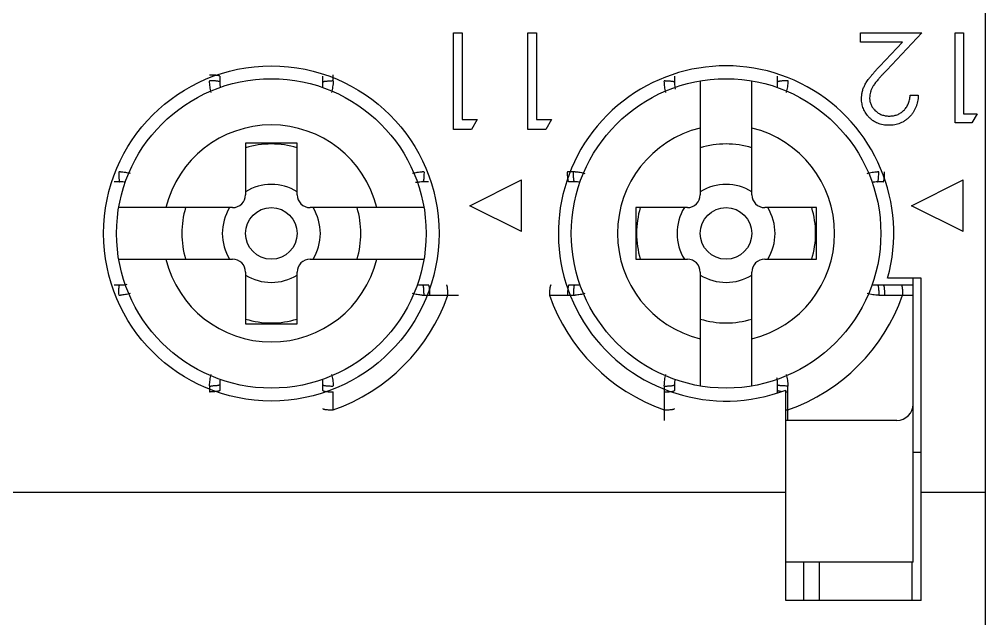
# Model space of a CAD drawing. Header units: millimetres. Extents: x 16.5 to 45.7, y 6.5 to 81.6.
# Drawn here: x 30.71 to 45.7, y 56.51 to 65.81 of the extents above; entities that cross this region are included whole.
import ezdxf

# ---------------------------------------------------------------- set-up
doc = ezdxf.new("R2010")
doc.units = ezdxf.units.MM
doc.header["$LTSCALE"] = 5.713779
doc.layers.get('0').update_dxf_attribs({"linetype": 'CONTINUOUS'})

msp = doc.modelspace()

# ---------------------------------------------------------------- linework, layer by layer
at = {"color": 7}
for p, q in [((45.696, 7.241), (45.696, 78.351)), ((37.445, 64.104), (37.445, 65.604)), ((37.445, 65.604), (37.579, 65.604)), ((37.579, 65.604), (37.579, 64.257)), ((38.598, 64.104), (38.598, 65.604)), ((38.598, 65.604), (38.733, 65.604)), ((38.733, 65.604), (38.733, 64.257)), ((43.754, 65.46), (43.754, 65.604)), ((43.754, 65.604), (44.705, 65.604)), ((44.705, 65.604), (44.162, 65.024)), ((45.225, 64.204), (45.225, 65.604)), ((45.225, 65.604), (45.351, 65.604)), ((45.351, 65.604), (45.351, 64.347)), ((44.405, 65.46), (43.754, 65.46)), ((44.055, 65.086), (44.405, 65.46)), ((33.821, 64.928), (33.821, 64.841)), ((35.421, 64.841), (35.421, 64.928)), ((40.871, 64.928), (40.871, 64.841)), ((42.471, 64.841), (42.471, 64.928)), ((41.271, 64.857), (41.271, 63.091)), ((42.071, 63.091), (42.071, 64.857)), ((42.629, 64.857), (42.629, 64.866)), ((44.525, 64.634), (44.651, 64.634)), ((45.351, 64.347), (45.566, 64.347)), ((45.566, 64.347), (45.484, 64.204)), ((37.579, 64.257), (37.81, 64.257)), ((37.81, 64.257), (37.722, 64.104)), ((38.733, 64.257), (38.964, 64.257)), ((38.964, 64.257), (38.876, 64.104)), ((45.484, 64.204), (45.225, 64.204)), ((37.722, 64.104), (37.445, 64.104)), ((38.876, 64.104), (38.598, 64.104)), ((34.221, 63.891), (34.221, 63.091)), ((35.021, 63.891), (34.221, 63.891)), ((35.021, 63.091), (35.021, 63.891)), ((32.271, 63.291), (32.185, 63.291)), ((37.058, 63.291), (36.971, 63.291)), ((37.7, 62.921), (38.5, 63.321)), ((38.5, 62.521), (38.5, 63.321)), ((39.321, 63.291), (39.235, 63.291)), ((44.108, 63.291), (44.021, 63.291)), ((44.546, 62.921), (45.346, 63.321)), ((45.346, 62.521), (45.346, 63.321)), ((34.021, 62.891), (32.255, 62.891)), ((36.988, 62.891), (35.221, 62.891)), ((38.5, 62.521), (37.7, 62.921)), ((40.271, 62.891), (40.271, 62.091)), ((41.071, 62.891), (40.271, 62.891)), ((43.071, 62.891), (42.271, 62.891)), ((43.071, 62.091), (43.071, 62.891)), ((45.346, 62.521), (44.546, 62.921)), ((32.255, 62.091), (34.021, 62.091)), ((35.221, 62.091), (36.988, 62.091)), ((40.271, 62.091), (41.071, 62.091)), ((42.271, 62.091), (43.071, 62.091)), ((34.221, 61.891), (34.221, 61.091)), ((35.021, 61.091), (35.021, 61.891)), ((41.271, 61.891), (41.271, 60.125)), ((42.071, 60.125), (42.071, 61.891)), ((44.696, 61.796), (44.177, 61.796)), ((44.571, 57.391), (44.571, 61.796)), ((44.696, 56.796), (44.696, 61.796)), ((32.185, 61.691), (32.271, 61.691)), ((36.971, 61.691), (37.058, 61.691)), ((39.235, 61.691), (39.321, 61.691)), ((44.021, 61.691), (44.571, 61.691)), ((37.079, 61.533), (37.359, 61.534)), ((37.359, 61.534), (37.521, 61.532)), ((38.934, 61.534), (39.214, 61.533)), ((44.129, 61.533), (44.409, 61.534)), ((44.409, 61.534), (44.571, 61.532)), ((34.221, 61.091), (35.021, 61.091)), ((33.821, 60.141), (33.821, 60.054)), ((35.421, 60.054), (35.421, 60.141)), ((40.871, 60.141), (40.871, 60.054)), ((42.471, 60.022), (42.471, 60.141)), ((35.579, 59.754), (35.579, 60.034)), ((40.713, 60.034), (40.714, 59.754)), ((42.596, 56.796), (42.596, 60.061)), ((42.629, 59.754), (42.629, 60.034)), ((40.714, 59.754), (40.712, 59.591)), ((42.63, 59.591), (42.629, 59.754)), ((44.321, 59.591), (42.596, 59.591)), ((44.571, 59.096), (44.696, 59.096)), ((42.596, 58.471), (19.604, 58.471)), ((45.696, 58.471), (44.696, 58.471)), ((44.571, 57.391), (42.596, 57.391)), ((42.871, 57.391), (42.871, 56.796)), ((43.116, 57.391), (43.116, 56.796)), ((44.556, 56.796), (44.556, 57.391)), ((44.696, 56.796), (42.596, 56.796))]:
    msp.add_line(p, q, dxfattribs=at)
for centre, radius in [((34.621, 62.491), 2.6), ((34.621, 62.491), 2.4), ((41.671, 62.491), 2.4), ((34.621, 62.491), 0.4), ((41.671, 62.491), 0.4)]:
    msp.add_circle(centre, radius, dxfattribs=at)
for centre, radius, start, end in [((41.671, 62.491), 2.6, 344.4959, 290.8406), ((29.509, 64.931), 6.07, 359.3079, 0.1655), ((33.688, 63.776), 1.082, 90.8458, 91.2879), ((34.248, 64.858), 0.585, 180.0449, 180.3292), ((33.688, 63.795), 1.063, 90.6182, 90.8456), ((34.422, 64.841), 0.6, 180.0077, 188.7377), ((34.821, 64.841), 0.6, 351.2586, 359.996), ((35.555, 63.775), 1.082, 88.7163, 89.6457), ((34.986, 64.859), 0.593, 359.4421, 359.8642), ((40.738, 63.776), 1.081, 90.8456, 91.288), ((41.298, 64.858), 0.585, 180.0449, 180.3292), ((40.738, 63.795), 1.063, 90.617, 90.8456), ((41.472, 64.841), 0.6, 180.0077, 188.6683), ((41.471, 64.841), 0.599, 188.6683, 190.8215), ((41.871, 64.841), 0.6, 351.328, 359.996), ((42.605, 63.776), 1.081, 88.712, 89.1544), ((34.621, 62.491), 1.683, 13.7495, 166.2505), ((41.671, 62.491), 1.683, 103.7495, 256.2505), ((41.671, 62.491), 1.683, 283.7495, 76.2505), ((34.621, 62.491), 1.388, 73.2468, 106.7532), ((41.671, 62.491), 1.388, 73.2468, 106.7532), ((32.253, 62.842), 0.606, 87.2333, 89.8523), ((36.988, 62.849), 0.599, 90.0571, 92.6625), ((39.231, 57.379), 6.07, 89.3079, 90.1655), ((40.297, 63.441), 1.083, 179.5723, 180), ((40.386, 63.424), 1.082, 178.7121, 179.1542), ((39.303, 62.842), 0.606, 87.2333, 89.8523), ((44.038, 62.854), 0.595, 90.0514, 91.9768), ((42.956, 63.424), 1.082, 0.8458, 1.2879), ((42.992, 63.425), 1.046, 358.695, 0.8628), ((32.271, 62.691), 0.6, 81.328, 89.996), ((34.621, 62.491), 0.76, 58.2326, 121.7674), ((36.971, 62.692), 0.599, 98.6683, 100.8215), ((36.971, 62.69), 0.6, 90.0077, 98.6683), ((39.321, 62.691), 0.6, 81.328, 89.996), ((41.671, 62.491), 0.76, 58.2326, 121.7674), ((44.021, 62.69), 0.6, 90.0077, 98.7377), ((34.021, 63.091), 0.2, 270, 360), ((35.221, 63.091), 0.2, 180, 270), ((41.071, 63.091), 0.2, 270, 360), ((42.271, 63.091), 0.2, 180, 270), ((34.621, 62.491), 1.388, 163.2468, 196.7532), ((34.621, 62.491), 0.76, 148.2326, 211.7674), ((34.621, 62.491), 0.76, 328.2326, 31.7674), ((34.621, 62.491), 1.388, 343.2468, 16.7532), ((41.671, 62.491), 1.388, 163.2468, 196.7532), ((41.671, 62.491), 0.76, 148.2326, 211.7674), ((41.671, 62.491), 0.76, 328.2326, 31.7674), ((41.671, 62.491), 1.388, 343.2468, 16.7532), ((34.621, 62.491), 1.683, 193.7495, 346.2505), ((34.021, 61.891), 0.2, 0, 90), ((35.221, 61.891), 0.2, 90, 180), ((41.071, 61.891), 0.2, 0, 90), ((42.271, 61.891), 0.2, 90, 180), ((34.621, 62.491), 0.76, 238.2326, 301.7674), ((41.671, 62.491), 0.76, 238.2326, 301.7674), ((32.271, 62.291), 0.6, 270.0077, 278.6683), ((32.271, 62.29), 0.599, 278.6683, 280.8215), ((36.971, 62.291), 0.6, 261.328, 269.996), ((39.321, 62.291), 0.6, 270.0077, 278.6683), ((44.021, 62.291), 0.6, 261.2586, 269.996), ((32.254, 62.133), 0.599, 270.0571, 272.6625), ((34.621, 62.491), 2.9, 289.276, 340.724), ((36.989, 62.14), 0.606, 267.2333, 269.8523), ((37.061, 67.603), 6.07, 269.3079, 270.1655), ((35.997, 61.541), 1.082, 359.5722, 0.0002), ((36.29, 61.541), 1.069, 359.6063, 0.0001), ((40.003, 61.541), 1.069, 180, 180.3936), ((41.671, 62.491), 2.9, 199.276, 250.724), ((40.297, 61.541), 1.083, 180, 180.4277), ((39.231, 67.603), 6.07, 269.8345, 270.6921), ((40.386, 61.558), 1.082, 180.8458, 181.2879), ((39.304, 62.133), 0.599, 270.0571, 272.6625), ((41.671, 62.491), 2.9, 289.276, 340.724), ((44.111, 67.603), 6.07, 269.3079, 270.1655), ((43.046, 61.541), 1.083, 359.5723, 0), ((43.34, 61.541), 1.069, 359.6064, 0), ((34.621, 62.491), 1.388, 253.2468, 286.7532), ((41.671, 62.491), 1.388, 253.2468, 286.7532), ((34.421, 60.141), 0.6, 171.328, 179.996), ((34.821, 60.141), 0.6, 0.0077, 8.6683), ((41.471, 60.141), 0.6, 171.328, 179.996), ((41.872, 60.141), 0.599, 8.6683, 10.8215), ((41.871, 60.141), 0.6, 0.0077, 8.6683), ((39.733, 60.051), 6.07, 179.3079, 180.1655), ((34.256, 60.123), 0.593, 179.4421, 179.8642), ((33.688, 61.206), 1.082, 268.7121, 269.1542), ((33.688, 61.195), 1.071, 269.1556, 269.6867), ((35.555, 61.187), 1.063, 270.6182, 270.8456), ((35.555, 61.206), 1.082, 270.8458, 271.2879), ((34.994, 60.124), 0.585, 0.0449, 0.3292), ((46.783, 60.051), 6.07, 179.3079, 180.1655), ((41.306, 60.123), 0.593, 179.4421, 179.8642), ((40.738, 61.201), 1.077, 268.7138, 269.6533), ((36.559, 60.051), 6.07, 359.8345, 0.6921), ((33.671, 61.116), 1.083, 269.5723, 270), ((35.571, 61.116), 1.083, 270, 270.4277), ((40.721, 61.116), 1.082, 269.5722, 270.0002), ((42.621, 61.115), 1.081, 268.6246, 270.4244), ((44.321, 59.841), 0.25, 270, 360), ((35.571, 60.823), 1.069, 270, 270.3936), ((40.721, 60.822), 1.069, 269.6063, 270.0001), ((42.621, 60.821), 1.067, 268.605, 270.3904)]:
    msp.add_arc(centre, radius, start, end, dxfattribs=at)
for points, knots in [([(43.772, 64.584), (43.772, 64.603), (43.774, 64.642), (43.785, 64.699), (43.803, 64.754), (43.825, 64.798), (43.846, 64.834), (43.866, 64.863), (43.889, 64.895), (43.916, 64.929), (43.945, 64.965), (43.979, 65.003), (44.016, 65.044), (44.041, 65.072), (44.055, 65.086)], [0, 0, 0, 0, 0.098702, 0.195672, 0.292422, 0.391343, 0.444462, 0.504229, 0.570352, 0.642546, 0.722288, 0.807921, 0.90047, 1, 1, 1, 1]), ([(44.162, 65.024), (44.149, 65.01), (44.123, 64.984), (44.087, 64.945), (44.055, 64.909), (44.026, 64.876), (44.002, 64.846), (43.98, 64.818), (43.962, 64.793), (43.943, 64.764), (43.925, 64.729), (43.909, 64.685), (43.899, 64.64), (43.898, 64.61), (43.897, 64.595)], [0, 0, 0, 0, 0.110803, 0.212829, 0.306101, 0.390647, 0.466924, 0.534481, 0.593587, 0.644557, 0.7362, 0.825024, 0.911986, 1, 1, 1, 1]), ([(33.821, 64.928), (33.821, 64.929), (33.819, 64.931), (33.817, 64.933), (33.814, 64.934), (33.81, 64.936), (33.803, 64.938), (33.795, 64.939), (33.785, 64.941), (33.77, 64.943), (33.748, 64.946), (33.72, 64.947), (33.692, 64.948), (33.673, 64.948), (33.663, 64.948)], [0, 0, 0, 0, 0.029105, 0.040479, 0.053884, 0.087342, 0.130249, 0.182364, 0.243152, 0.312037, 0.470367, 0.645824, 0.82589, 1, 1, 1, 1]), ([(33.689, 64.678), (33.685, 64.692), (33.678, 64.721), (33.667, 64.78), (33.664, 64.825), (33.664, 64.855)], [0, 0, 0, 0, 0.249971, 0.500162, 1, 1, 1, 1]), ([(33.821, 64.841), (33.821, 64.842), (33.819, 64.843), (33.817, 64.845), (33.813, 64.846), (33.805, 64.849), (33.792, 64.851), (33.774, 64.854), (33.752, 64.856), (33.728, 64.857), (33.702, 64.858), (33.685, 64.858), (33.676, 64.858)], [0, 0, 0, 0, 0.016142, 0.038277, 0.067391, 0.10414, 0.201533, 0.328471, 0.48049, 0.649269, 0.825341, 1, 1, 1, 1]), ([(35.421, 64.841), (35.422, 64.842), (35.423, 64.843), (35.426, 64.844), (35.43, 64.846), (35.437, 64.848), (35.449, 64.851), (35.467, 64.853), (35.488, 64.855), (35.511, 64.857), (35.536, 64.858), (35.553, 64.858), (35.561, 64.858)], [0, 0, 0, 0, 0.016237, 0.038352, 0.067295, 0.103695, 0.20011, 0.325914, 0.476846, 0.64561, 0.822844, 1, 1, 1, 1]), ([(35.579, 64.853), (35.579, 64.824), (35.575, 64.779), (35.564, 64.721), (35.558, 64.692), (35.554, 64.678)], [0, 0, 0, 0, 0.499851, 0.750032, 1, 1, 1, 1]), ([(40.739, 64.678), (40.735, 64.692), (40.728, 64.721), (40.717, 64.78), (40.714, 64.825), (40.714, 64.855)], [0, 0, 0, 0, 0.249971, 0.500162, 1, 1, 1, 1]), ([(40.726, 64.858), (40.735, 64.858), (40.752, 64.858), (40.778, 64.857), (40.802, 64.856), (40.824, 64.854), (40.842, 64.851), (40.855, 64.849), (40.863, 64.846), (40.867, 64.845), (40.869, 64.843), (40.871, 64.842), (40.871, 64.841)], [0, 0, 0, 0, 0.17467, 0.350748, 0.519527, 0.671541, 0.798474, 0.895862, 0.932609, 0.961723, 0.983858, 1, 1, 1, 1]), ([(42.621, 64.858), (42.612, 64.858), (42.594, 64.858), (42.568, 64.857), (42.543, 64.856), (42.52, 64.854), (42.501, 64.851), (42.488, 64.849), (42.48, 64.846), (42.476, 64.845), (42.473, 64.843), (42.472, 64.842), (42.471, 64.841)], [0, 0, 0, 0, 0.17237, 0.347429, 0.516253, 0.669109, 0.797112, 0.895405, 0.932461, 0.961744, 0.983922, 1, 1, 1, 1]), ([(42.629, 64.857), (42.629, 64.827), (42.625, 64.782), (42.615, 64.723), (42.608, 64.694), (42.604, 64.679)], [0, 0, 0, 0, 0.499821, 0.750017, 1, 1, 1, 1]), ([(44.194, 64.168), (44.179, 64.168), (44.149, 64.169), (44.105, 64.175), (44.063, 64.184), (44.023, 64.198), (43.986, 64.216), (43.951, 64.237), (43.918, 64.262), (43.888, 64.291), (43.861, 64.323), (43.837, 64.356), (43.817, 64.39), (43.8, 64.426), (43.788, 64.464), (43.778, 64.503), (43.773, 64.543), (43.772, 64.57), (43.772, 64.584)], [0, 0, 0, 0, 0.069475, 0.136517, 0.200789, 0.26383, 0.325735, 0.387291, 0.449509, 0.512968, 0.576275, 0.63758, 0.697903, 0.757172, 0.816599, 0.876653, 0.93729, 1, 1, 1, 1]), ([(43.897, 64.595), (43.897, 64.586), (43.898, 64.567), (43.902, 64.539), (43.909, 64.512), (43.919, 64.487), (43.931, 64.462), (43.947, 64.439), (43.964, 64.416), (43.985, 64.395), (44.008, 64.375), (44.031, 64.358), (44.057, 64.344), (44.083, 64.332), (44.111, 64.323), (44.14, 64.316), (44.17, 64.312), (44.19, 64.312), (44.201, 64.311)], [0, 0, 0, 0, 0.061965, 0.122122, 0.180988, 0.239933, 0.299906, 0.359989, 0.421776, 0.486576, 0.551535, 0.615018, 0.677259, 0.73973, 0.80305, 0.866495, 0.931973, 1, 1, 1, 1]), ([(44.651, 64.634), (44.65, 64.618), (44.649, 64.585), (44.641, 64.537), (44.63, 64.492), (44.615, 64.448), (44.596, 64.407), (44.573, 64.369), (44.547, 64.332), (44.516, 64.299), (44.483, 64.268), (44.447, 64.241), (44.41, 64.218), (44.37, 64.2), (44.329, 64.186), (44.286, 64.175), (44.241, 64.169), (44.21, 64.168), (44.194, 64.168)], [0, 0, 0, 0, 0.068791, 0.135103, 0.198979, 0.261904, 0.323495, 0.385195, 0.446969, 0.509765, 0.572251, 0.633405, 0.693251, 0.752583, 0.812579, 0.873275, 0.93555, 1, 1, 1, 1]), ([(44.201, 64.311), (44.212, 64.312), (44.233, 64.312), (44.265, 64.316), (44.295, 64.323), (44.324, 64.332), (44.351, 64.344), (44.377, 64.359), (44.402, 64.376), (44.425, 64.396), (44.446, 64.418), (44.464, 64.443), (44.48, 64.469), (44.495, 64.498), (44.506, 64.529), (44.515, 64.562), (44.522, 64.598), (44.524, 64.622), (44.525, 64.634)], [0, 0, 0, 0, 0.064439, 0.126547, 0.186887, 0.245878, 0.304041, 0.362191, 0.420976, 0.48066, 0.5406, 0.600689, 0.661936, 0.724443, 0.789038, 0.856314, 0.926352, 1, 1, 1, 1]), ([(32.255, 63.44), (32.255, 63.435), (32.254, 63.413), (32.255, 63.391), (32.256, 63.374)], [0, 0, 0, 0, 0.246958, 1, 1, 1, 1]), ([(32.283, 63.448), (32.308, 63.447), (32.359, 63.441), (32.408, 63.43), (32.433, 63.424)], [0, 0, 0, 0, 0.500063, 1, 1, 1, 1]), ([(36.81, 63.424), (36.834, 63.43), (36.884, 63.441), (36.935, 63.447), (36.961, 63.448)], [0, 0, 0, 0, 0.499938, 1, 1, 1, 1]), ([(36.988, 63.449), (36.988, 63.436), (36.988, 63.411), (36.987, 63.386), (36.987, 63.374)], [0, 0, 0, 0, 0.496269, 1, 1, 1, 1]), ([(39.235, 63.291), (39.233, 63.291), (39.231, 63.293), (39.23, 63.295), (39.229, 63.298), (39.227, 63.302), (39.225, 63.308), (39.223, 63.316), (39.222, 63.324), (39.219, 63.339), (39.217, 63.359), (39.215, 63.386), (39.214, 63.413), (39.214, 63.432), (39.214, 63.441)], [0, 0, 0, 0, 0.029119, 0.040324, 0.053488, 0.086237, 0.128149, 0.179081, 0.238614, 0.306287, 0.462818, 0.638191, 0.820757, 1, 1, 1, 1]), ([(39.306, 63.374), (39.306, 63.379), (39.305, 63.402), (39.304, 63.424), (39.305, 63.44)], [0, 0, 0, 0, 0.248031, 1, 1, 1, 1]), ([(39.333, 63.448), (39.358, 63.447), (39.409, 63.441), (39.459, 63.43), (39.484, 63.423)], [0, 0, 0, 0, 0.500068, 1, 1, 1, 1]), ([(43.858, 63.423), (43.884, 63.431), (43.937, 63.442), (43.991, 63.447), (44.018, 63.448)], [0, 0, 0, 0, 0.499967, 1, 1, 1, 1]), ([(44.021, 63.291), (44.022, 63.291), (44.023, 63.292), (44.025, 63.296), (44.027, 63.302), (44.03, 63.312), (44.032, 63.325), (44.034, 63.341), (44.037, 63.367), (44.037, 63.387), (44.038, 63.401)], [0, 0, 0, 0, 0.017114, 0.039446, 0.102777, 0.194192, 0.313863, 0.459195, 0.626482, 1, 1, 1, 1]), ([(44.108, 63.291), (44.109, 63.291), (44.111, 63.293), (44.113, 63.295), (44.114, 63.298), (44.116, 63.303), (44.118, 63.309), (44.12, 63.317), (44.121, 63.327), (44.124, 63.343), (44.126, 63.364), (44.128, 63.392), (44.129, 63.42), (44.129, 63.44), (44.129, 63.449)], [0, 0, 0, 0, 0.029105, 0.040479, 0.053884, 0.087342, 0.130249, 0.182364, 0.243152, 0.312037, 0.470367, 0.645824, 0.82589, 1, 1, 1, 1]), ([(32.256, 63.374), (32.256, 63.363), (32.258, 63.347), (32.26, 63.328), (32.262, 63.316), (32.264, 63.306), (32.266, 63.299), (32.268, 63.294), (32.27, 63.292), (32.271, 63.291)], [0, 0, 0, 0, 0.384811, 0.549452, 0.690703, 0.806391, 0.895075, 0.958394, 1, 1, 1, 1]), ([(36.987, 63.374), (36.986, 63.363), (36.985, 63.347), (36.983, 63.328), (36.981, 63.316), (36.979, 63.306), (36.976, 63.299), (36.974, 63.294), (36.972, 63.292), (36.971, 63.291)], [0, 0, 0, 0, 0.384783, 0.549334, 0.690689, 0.806398, 0.895025, 0.958364, 1, 1, 1, 1]), ([(39.321, 63.291), (39.32, 63.292), (39.318, 63.294), (39.316, 63.299), (39.314, 63.306), (39.312, 63.316), (39.31, 63.328), (39.308, 63.347), (39.306, 63.363), (39.306, 63.374)], [0, 0, 0, 0, 0.041614, 0.104935, 0.193615, 0.309295, 0.450537, 0.615171, 1, 1, 1, 1]), ([(32.255, 61.542), (32.255, 61.547), (32.254, 61.569), (32.255, 61.591), (32.256, 61.608)], [0, 0, 0, 0, 0.246978, 1, 1, 1, 1]), ([(32.256, 61.608), (32.256, 61.619), (32.258, 61.635), (32.26, 61.654), (32.262, 61.666), (32.264, 61.675), (32.266, 61.683), (32.268, 61.688), (32.27, 61.69), (32.271, 61.691)], [0, 0, 0, 0, 0.384852, 0.549477, 0.690709, 0.806378, 0.895053, 0.958377, 1, 1, 1, 1]), ([(36.987, 61.608), (36.986, 61.619), (36.985, 61.634), (36.983, 61.654), (36.981, 61.666), (36.979, 61.675), (36.976, 61.683), (36.974, 61.688), (36.972, 61.69), (36.971, 61.691)], [0, 0, 0, 0, 0.384741, 0.549308, 0.690682, 0.806411, 0.895049, 0.958382, 1, 1, 1, 1]), ([(36.988, 61.533), (36.988, 61.546), (36.988, 61.57), (36.987, 61.595), (36.987, 61.608)], [0, 0, 0, 0, 0.496225, 1, 1, 1, 1]), ([(37.079, 61.541), (37.079, 61.55), (37.078, 61.569), (37.077, 61.596), (37.075, 61.623), (37.073, 61.643), (37.071, 61.657), (37.069, 61.666), (37.068, 61.674), (37.066, 61.68), (37.064, 61.684), (37.063, 61.687), (37.061, 61.689), (37.059, 61.691), (37.058, 61.691)], [0, 0, 0, 0, 0.179243, 0.361809, 0.537181, 0.693713, 0.761386, 0.820919, 0.871851, 0.913763, 0.946512, 0.959676, 0.970881, 1, 1, 1, 1]), ([(37.359, 61.541), (37.359, 61.55), (37.358, 61.569), (37.357, 61.596), (37.355, 61.623), (37.353, 61.643), (37.351, 61.657), (37.349, 61.666), (37.347, 61.674), (37.346, 61.68), (37.344, 61.684), (37.343, 61.687), (37.341, 61.689), (37.339, 61.691), (37.338, 61.691)], [0, 0, 0, 0, 0.178977, 0.361328, 0.53657, 0.693063, 0.760754, 0.820325, 0.871312, 0.913295, 0.946129, 0.959341, 0.9706, 1, 1, 1, 1]), ([(38.955, 61.691), (38.953, 61.691), (38.952, 61.689), (38.95, 61.687), (38.949, 61.684), (38.947, 61.68), (38.945, 61.674), (38.943, 61.666), (38.942, 61.657), (38.939, 61.643), (38.937, 61.623), (38.935, 61.596), (38.934, 61.569), (38.934, 61.55), (38.934, 61.541)], [0, 0, 0, 0, 0.0294, 0.040659, 0.053871, 0.086705, 0.128688, 0.179675, 0.239246, 0.306937, 0.46343, 0.638672, 0.821023, 1, 1, 1, 1]), ([(39.235, 61.691), (39.233, 61.691), (39.231, 61.689), (39.23, 61.687), (39.229, 61.684), (39.227, 61.68), (39.225, 61.674), (39.223, 61.666), (39.222, 61.657), (39.219, 61.643), (39.217, 61.623), (39.215, 61.596), (39.214, 61.569), (39.214, 61.55), (39.214, 61.541)], [0, 0, 0, 0, 0.029119, 0.040324, 0.053488, 0.086237, 0.128149, 0.179081, 0.238614, 0.306287, 0.462818, 0.638191, 0.820757, 1, 1, 1, 1]), ([(39.306, 61.608), (39.306, 61.603), (39.305, 61.58), (39.304, 61.558), (39.305, 61.542)], [0, 0, 0, 0, 0.247989, 1, 1, 1, 1]), ([(39.321, 61.691), (39.32, 61.69), (39.318, 61.688), (39.316, 61.683), (39.314, 61.675), (39.312, 61.666), (39.31, 61.654), (39.308, 61.635), (39.306, 61.619), (39.306, 61.608)], [0, 0, 0, 0, 0.04163, 0.104956, 0.193627, 0.309289, 0.450513, 0.615132, 1, 1, 1, 1]), ([(44.021, 61.691), (44.022, 61.69), (44.023, 61.689), (44.025, 61.686), (44.027, 61.681), (44.029, 61.673), (44.032, 61.659), (44.035, 61.638), (44.037, 61.614), (44.038, 61.588), (44.038, 61.56), (44.038, 61.542), (44.038, 61.533)], [0, 0, 0, 0, 0.015986, 0.038299, 0.06797, 0.105676, 0.205943, 0.336172, 0.490649, 0.65955, 0.832351, 1, 1, 1, 1]), ([(44.108, 61.691), (44.109, 61.691), (44.111, 61.689), (44.113, 61.687), (44.114, 61.684), (44.116, 61.68), (44.118, 61.674), (44.119, 61.666), (44.121, 61.657), (44.123, 61.643), (44.125, 61.623), (44.127, 61.596), (44.128, 61.569), (44.129, 61.55), (44.129, 61.541)], [0, 0, 0, 0, 0.029119, 0.040324, 0.053488, 0.086237, 0.128149, 0.179081, 0.238614, 0.306287, 0.462818, 0.638191, 0.820757, 1, 1, 1, 1]), ([(44.388, 61.691), (44.389, 61.691), (44.391, 61.689), (44.393, 61.687), (44.394, 61.684), (44.396, 61.68), (44.397, 61.674), (44.399, 61.666), (44.401, 61.657), (44.403, 61.643), (44.405, 61.623), (44.407, 61.596), (44.408, 61.569), (44.409, 61.55), (44.409, 61.541)], [0, 0, 0, 0, 0.0294, 0.040659, 0.053871, 0.086705, 0.128688, 0.179675, 0.239246, 0.306937, 0.463431, 0.638672, 0.821023, 1, 1, 1, 1]), ([(32.434, 61.558), (32.409, 61.552), (32.359, 61.541), (32.308, 61.535), (32.282, 61.534)], [0, 0, 0, 0, 0.499934, 1, 1, 1, 1]), ([(36.96, 61.534), (36.934, 61.535), (36.883, 61.541), (36.833, 61.552), (36.809, 61.558)], [0, 0, 0, 0, 0.500068, 1, 1, 1, 1]), ([(39.484, 61.558), (39.459, 61.552), (39.409, 61.541), (39.358, 61.535), (39.332, 61.534)], [0, 0, 0, 0, 0.499934, 1, 1, 1, 1]), ([(44.038, 61.533), (44.007, 61.533), (43.962, 61.537), (43.902, 61.547), (43.873, 61.555), (43.858, 61.558)], [0, 0, 0, 0, 0.499824, 0.75002, 1, 1, 1, 1]), ([(33.664, 60.129), (33.664, 60.158), (33.668, 60.203), (33.678, 60.261), (33.685, 60.289), (33.689, 60.304)], [0, 0, 0, 0, 0.49985, 0.750032, 1, 1, 1, 1]), ([(35.554, 60.304), (35.558, 60.289), (35.565, 60.26), (35.575, 60.202), (35.579, 60.157), (35.579, 60.127)], [0, 0, 0, 0, 0.249971, 0.500162, 1, 1, 1, 1]), ([(40.714, 60.129), (40.714, 60.158), (40.718, 60.203), (40.728, 60.261), (40.735, 60.289), (40.739, 60.304)], [0, 0, 0, 0, 0.49985, 0.750032, 1, 1, 1, 1]), ([(42.604, 60.303), (42.608, 60.288), (42.615, 60.259), (42.625, 60.2), (42.629, 60.155), (42.629, 60.124)], [0, 0, 0, 0, 0.249982, 0.500183, 1, 1, 1, 1]), ([(33.821, 60.141), (33.821, 60.14), (33.819, 60.139), (33.817, 60.137), (33.813, 60.136), (33.806, 60.134), (33.794, 60.131), (33.776, 60.128), (33.755, 60.126), (33.732, 60.125), (33.707, 60.124), (33.69, 60.124), (33.682, 60.124)], [0, 0, 0, 0, 0.016244, 0.038344, 0.067259, 0.103628, 0.199871, 0.325445, 0.476338, 0.645016, 0.822385, 1, 1, 1, 1]), ([(35.421, 60.141), (35.422, 60.14), (35.423, 60.139), (35.426, 60.137), (35.43, 60.136), (35.438, 60.133), (35.45, 60.131), (35.469, 60.128), (35.491, 60.126), (35.515, 60.125), (35.541, 60.124), (35.558, 60.124), (35.566, 60.124)], [0, 0, 0, 0, 0.016142, 0.038277, 0.067391, 0.10414, 0.201533, 0.328471, 0.48049, 0.649269, 0.825341, 1, 1, 1, 1]), ([(40.731, 60.124), (40.74, 60.124), (40.757, 60.124), (40.781, 60.125), (40.805, 60.126), (40.826, 60.128), (40.844, 60.131), (40.856, 60.134), (40.863, 60.136), (40.867, 60.137), (40.869, 60.139), (40.871, 60.14), (40.871, 60.141)], [0, 0, 0, 0, 0.177205, 0.354462, 0.523223, 0.674135, 0.799917, 0.896313, 0.932706, 0.961647, 0.983761, 1, 1, 1, 1]), ([(42.629, 60.124), (42.62, 60.124), (42.602, 60.124), (42.575, 60.125), (42.548, 60.126), (42.524, 60.128), (42.504, 60.13), (42.49, 60.133), (42.481, 60.135), (42.477, 60.137), (42.473, 60.139), (42.472, 60.14), (42.471, 60.141)], [0, 0, 0, 0, 0.167649, 0.34045, 0.509351, 0.663828, 0.794057, 0.894324, 0.93203, 0.961701, 0.984014, 1, 1, 1, 1]), ([(33.821, 60.054), (33.821, 60.053), (33.82, 60.051), (33.817, 60.05), (33.815, 60.048), (33.811, 60.047), (33.804, 60.045), (33.797, 60.043), (33.788, 60.041), (33.773, 60.039), (33.753, 60.037), (33.727, 60.035), (33.699, 60.034), (33.68, 60.034), (33.671, 60.034)], [0, 0, 0, 0, 0.029119, 0.040324, 0.053488, 0.086237, 0.128149, 0.179081, 0.238614, 0.306287, 0.462818, 0.638191, 0.820757, 1, 1, 1, 1]), ([(35.421, 60.054), (35.421, 60.053), (35.423, 60.051), (35.425, 60.05), (35.428, 60.048), (35.432, 60.047), (35.438, 60.045), (35.446, 60.043), (35.455, 60.041), (35.469, 60.039), (35.49, 60.037), (35.516, 60.035), (35.544, 60.034), (35.562, 60.034), (35.571, 60.034)], [0, 0, 0, 0, 0.029119, 0.040324, 0.053488, 0.086237, 0.128149, 0.179081, 0.238614, 0.306287, 0.462818, 0.638191, 0.820757, 1, 1, 1, 1]), ([(40.721, 60.034), (40.73, 60.034), (40.749, 60.034), (40.777, 60.035), (40.803, 60.037), (40.823, 60.039), (40.838, 60.041), (40.847, 60.043), (40.854, 60.045), (40.861, 60.047), (40.865, 60.048), (40.867, 60.05), (40.87, 60.051), (40.871, 60.053), (40.871, 60.054)], [0, 0, 0, 0, 0.179243, 0.361809, 0.537181, 0.693713, 0.761386, 0.820919, 0.871851, 0.913763, 0.946512, 0.959676, 0.970881, 1, 1, 1, 1]), ([(42.494, 60.043), (42.491, 60.044), (42.486, 60.045), (42.48, 60.047), (42.477, 60.049), (42.474, 60.05), (42.473, 60.051), (42.472, 60.053), (42.471, 60.054), (42.471, 60.054)], [0, 0, 0, 0, 0.404588, 0.563945, 0.695315, 0.800879, 0.883522, 0.947555, 1, 1, 1, 1]), ([(42.523, 60.039), (42.518, 60.039), (42.508, 60.041), (42.498, 60.042), (42.494, 60.043)], [0, 0, 0, 0, 0.543595, 1, 1, 1, 1]), ([(35.421, 59.775), (35.421, 59.773), (35.423, 59.771), (35.425, 59.77), (35.428, 59.768), (35.432, 59.767), (35.438, 59.765), (35.446, 59.763), (35.455, 59.761), (35.469, 59.759), (35.49, 59.757), (35.516, 59.755), (35.544, 59.754), (35.562, 59.753), (35.571, 59.753)], [0, 0, 0, 0, 0.0294, 0.040659, 0.053871, 0.086705, 0.128688, 0.179675, 0.239246, 0.306937, 0.46343, 0.638672, 0.821023, 1, 1, 1, 1]), ([(40.721, 59.753), (40.73, 59.753), (40.749, 59.754), (40.777, 59.755), (40.803, 59.757), (40.823, 59.759), (40.838, 59.761), (40.847, 59.763), (40.854, 59.765), (40.86, 59.767), (40.865, 59.768), (40.867, 59.77), (40.87, 59.771), (40.871, 59.773), (40.871, 59.775)], [0, 0, 0, 0, 0.178977, 0.361328, 0.53657, 0.693063, 0.760754, 0.820325, 0.871312, 0.913295, 0.946129, 0.959341, 0.9706, 1, 1, 1, 1])]:
    msp.add_open_spline(points, degree=3, knots=knots, dxfattribs=at)

doc.saveas('drawing.dxf')
